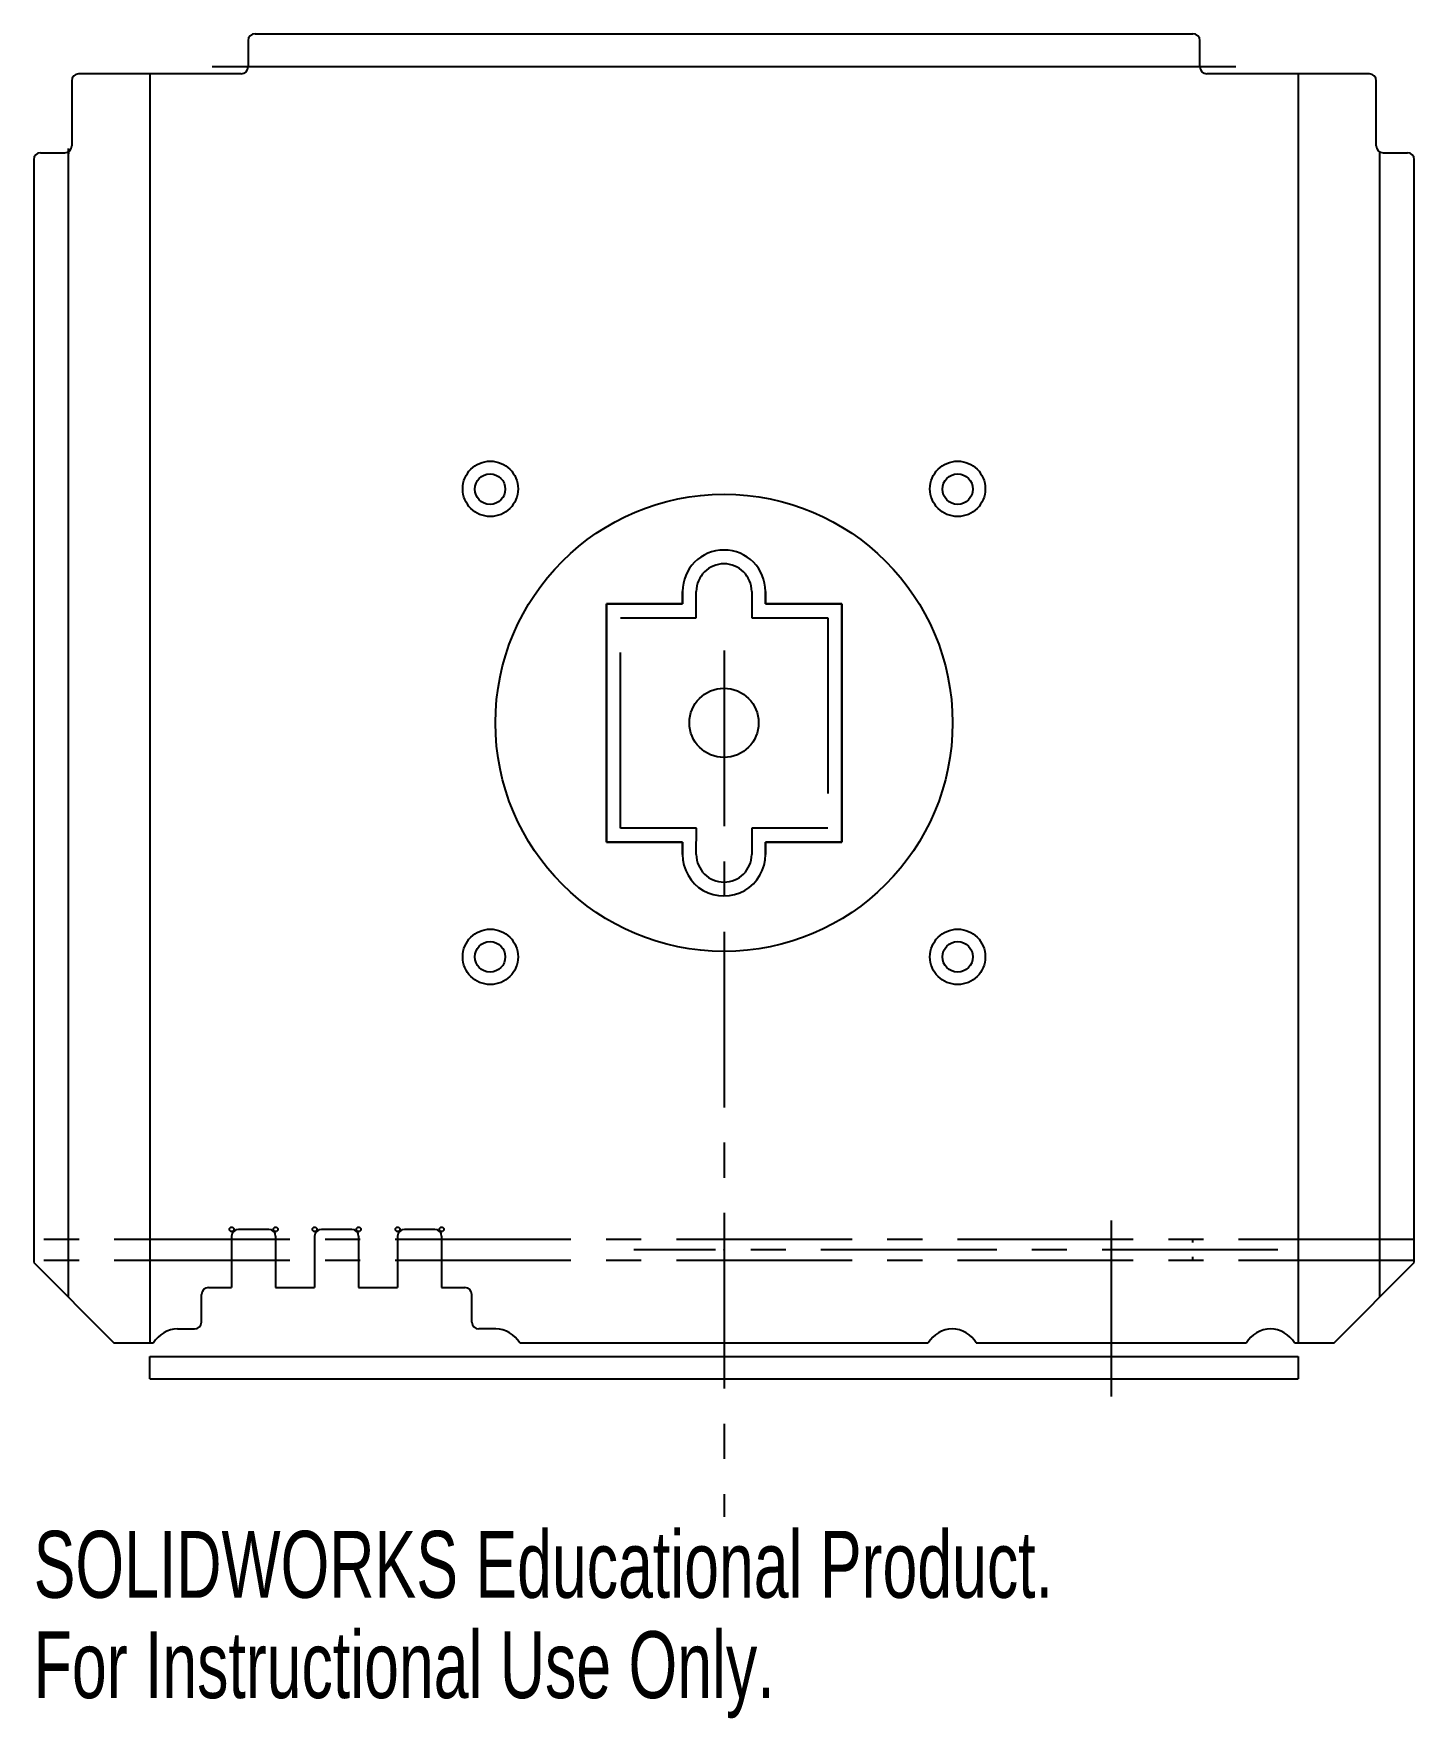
# Model space of a CAD drawing. Header units: millimetres. Extents: x -50 to 50, y -72 to 50.
import ezdxf

# ---------------------------------------------------------------- set-up
doc = ezdxf.new("R2010")
doc.units = ezdxf.units.MM
doc.header["$PDSIZE"] = -1
doc.linetypes.add('CENTERX2', pattern=[20.32, 12.7, -2.54, 2.54, -2.54])
doc.styles.add('SLDTEXTSTYLE0', font='TXT', dxfattribs={"width": 0.7})

msp = doc.modelspace()

# ---------------------------------------------------------------- linework, layer by layer
at = {"color": 7, "linetype": 'Continuous', "lineweight": 25}
for p, q in [((-34.4, 49.3), (-34.4, 47.4)), ((-33.9, 49.8), (33.9, 49.8)), ((34.4, 47.4), (34.4, 49.3)), ((-47.15, 46.4), (-47.15, 41.7)), ((-34.9, 46.9), (-46.65, 46.9)), ((46.65, 46.9), (34.9, 46.9)), ((47.15, 41.7), (47.15, 46.4)), ((-49.9, 40.7), (-49.9, -39)), ((-49.4, 41.2), (-47.65, 41.2)), ((47.65, 41.2), (49.4, 41.2)), ((49.9, -39), (49.9, 40.7)), ((-3, 8.59), (-8.49, 8.59)), ((-8.49, 8.59), (-8.49, -8.61)), ((-3, 9.49), (-3, 8.59)), ((3, 8.59), (3, 9.49)), ((8.51, 8.59), (3, 8.59)), ((8.51, -8.61), (8.51, 8.59)), ((-8.49, -8.61), (-3, -8.61)), ((-3, -8.61), (-3, -9.51)), ((3, -9.51), (3, -8.61)), ((3, -8.61), (8.51, -8.61)), ((-35.59, -37.1), (-35.59, -40.8)), ((-32.91, -36.6), (-35.09, -36.6)), ((-32.41, -37.1), (-32.41, -40.8)), ((-29.59, -37.1), (-29.59, -40.8)), ((-26.91, -36.6), (-29.09, -36.6)), ((-26.41, -37.1), (-26.41, -40.8)), ((-23.59, -37.1), (-23.59, -40.8)), ((-20.91, -36.6), (-23.09, -36.6)), ((-20.41, -37.1), (-20.41, -40.8)), ((-49.9, -39), (-44.1, -44.8)), ((44.1, -44.8), (49.9, -39)), ((-37.77, -43.3), (-37.77, -41.3)), ((-37.27, -40.8), (-35.59, -40.8)), ((-32.41, -40.8), (-29.59, -40.8)), ((-26.41, -40.8), (-23.59, -40.8)), ((-20.41, -40.8), (-18.73, -40.8)), ((-18.23, -43.3), (-18.23, -41.3)), ((-39.5, -43.8), (-38.27, -43.8)), ((-16.5, -43.8), (-17.73, -43.8)), ((-44.1, -44.8), (-41.23, -44.8)), ((-14.77, -44.8), (14.77, -44.8)), ((18.23, -44.8), (37.77, -44.8)), ((41.23, -44.8), (44.1, -44.8))]:
    msp.add_line(p, q, dxfattribs=at)
at = {"color": 7, "linetype": 'Continuous'}
for p, q in [((-41.5, 46.9), (-41.5, -44.8)), ((37, 47.4), (-37, 47.4)), ((41.5, 46.9), (41.5, -44.8)), ((-47.4, 41.5), (-47.4, -41.5)), ((-47.4, 41.2), (-47.3, 41.2)), ((47.4, -41.5), (47.4, 41.2)), ((-8.49, -8.61), (-8.49, 8.59)), ((-8.49, 8.59), (-3, 8.59)), ((-3, 8.59), (-3, 9.49)), ((3, 9.49), (3, 8.59)), ((3, 8.59), (8.51, 8.59)), ((8.51, 8.59), (8.51, -8.61)), ((-3, -8.61), (-8.49, -8.61)), ((-3, -9.51), (-3, -8.61)), ((8.51, -8.61), (3, -8.61)), ((3, -8.61), (3, -9.51)), ((33.89, -37.56), (33.89, -37.31)), ((33.89, -38.83), (33.89, -38.58)), ((-41.5, -45.8), (41.5, -45.8)), ((-41.5, -47.4), (-41.5, -45.8)), ((41.5, -45.8), (41.5, -47.4)), ((-41.5, -47.4), (41.5, -47.4))]:
    msp.add_line(p, q, dxfattribs=at)
at = {"color": 7, "linetype": 'CENTERX2'}
for p, q in [((-2, 7.59), (-2, 9.49)), ((2, 9.49), (2, 7.59)), ((-7.49, -7.61), (-7.49, 7.59)), ((-7.49, 7.59), (-2, 7.59)), ((2, 7.59), (7.51, 7.59)), ((7.51, 7.59), (7.51, -7.61)), ((0, 5.23), (0, -57.37)), ((-1.99, -7.61), (-7.49, -7.61)), ((-2, -9.51), (-1.99, -7.61)), ((7.51, -7.61), (2, -7.61)), ((2, -7.61), (2, -9.51)), ((28, -48.67), (28, -34.2)), ((49.9, -37.33), (-49.9, -37.33)), ((49.9, -38.86), (-49.9, -38.86)), ((40.03, -38.09), (-6.52, -38.09))]:
    msp.add_line(p, q, dxfattribs=at)
for centre in [(-16.89, 16.91), (16.89, 16.91), (-16.89, -16.91), (16.89, -16.91)]:
    msp.add_circle(centre, 2, dxfattribs=at)
at = {"color": 7, "linetype": 'Continuous'}
for centre, radius in [((-16.91, 16.89), 1.1), ((16.89, 16.89), 1.1), ((0, 0), 16.52), ((0, 0), 2.5), ((-16.91, -16.91), 1.1), ((16.89, -16.91), 1.1)]:
    msp.add_circle(centre, radius, dxfattribs=at)
at = {"color": 7, "linetype": 'Continuous', "lineweight": 25}
for centre, radius in [((-16.91, 16.89), 1.1), ((16.89, 16.89), 1.1), ((-16.91, -16.91), 1.1), ((16.89, -16.91), 1.1), ((-35.59, -36.6), 0.16), ((-32.41, -36.6), 0.16), ((-29.59, -36.6), 0.16), ((-26.41, -36.6), 0.16), ((-23.59, -36.6), 0.16), ((-20.41, -36.6), 0.16)]:
    msp.add_circle(centre, radius, dxfattribs=at)
for centre, radius, start, end in [((-33.9, 49.3), 0.5, 90, 180), ((33.9, 49.3), 0.5, 0, 90), ((-46.65, 46.4), 0.5, 90, 180), ((-34.9, 47.4), 0.5, 270, 0), ((34.9, 47.4), 0.5, 180, 270), ((46.65, 46.4), 0.5, 0, 90), ((-47.65, 41.7), 0.5, 270, 0), ((47.65, 41.7), 0.5, 180, 270), ((-49.4, 40.7), 0.5, 90, 180), ((49.4, 40.7), 0.5, 0, 90), ((0, 9.49), 3, 0, 180), ((0, -9.51), 3, 179.9656, 0), ((-35.09, -37.1), 0.5, 90, 180), ((-32.91, -37.1), 0.5, 0, 90), ((-29.09, -37.1), 0.5, 90, 180), ((-26.91, -37.1), 0.5, 0, 90), ((-23.09, -37.1), 0.5, 90, 180), ((-20.91, -37.1), 0.5, 0, 90), ((-37.27, -41.3), 0.5, 90, 180), ((-18.73, -41.3), 0.5, 0, 90), ((-39.5, -45.8), 2, 90, 150), ((-38.27, -43.3), 0.5, 270, 0), ((-17.73, -43.3), 0.5, 180, 270), ((-16.5, -45.8), 2, 30, 90), ((16.5, -45.8), 2, 30, 150), ((39.5, -45.8), 2, 30, 150)]:
    msp.add_arc(centre, radius, start, end, dxfattribs=at)
at = {"color": 7, "linetype": 'Continuous'}
for centre, start, end in [((0, 9.49), 0, 180), ((0, -9.51), 179.9656, 0)]:
    msp.add_arc(centre, 3, start, end, dxfattribs=at)
at = {"color": 7, "linetype": 'CENTERX2'}
for centre, start, end in [((0, 9.49), 0, 180), ((0, -9.51), 180, 0)]:
    msp.add_arc(centre, 2, start, end, dxfattribs=at)
at = {"color": 7, "linetype": 'Continuous'}
for p in [(0, -38.09), (28, -38.09)]:
    msp.add_point(p, dxfattribs=at)

# ---------------------------------------------------------------- texts
at = {"color": 7, "linetype": 'Continuous', "char_height": 4.8336, "attachment_point": 1, "style": 'SLDTEXTSTYLE0'}
for s, insert in [('SOLIDWORKS Educational Product.', (-49.9, -58.39)), ('For Instructional Use Only.', (-49.9, -65.64))]:
    msp.add_mtext(s, dxfattribs=dict(at, insert=insert))

doc.saveas('drawing.dxf')
